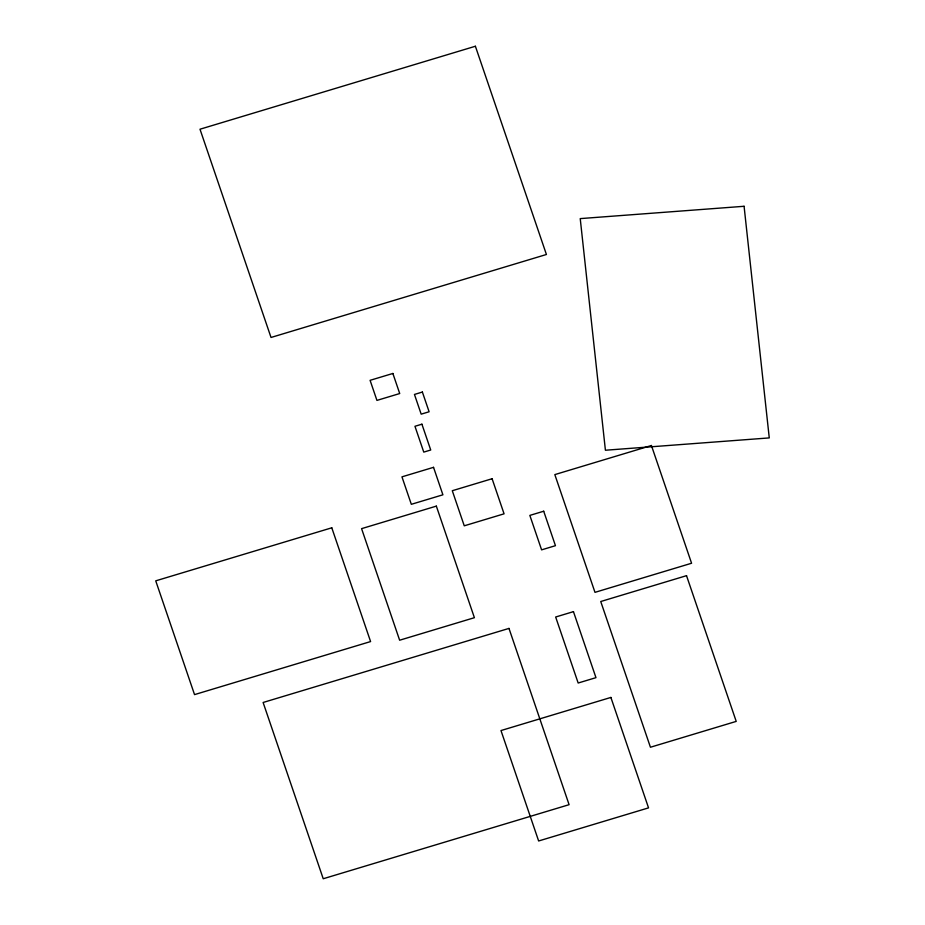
<?xml version="1.0" encoding="UTF-8"?>
<svg xmlns="http://www.w3.org/2000/svg" width="925" height="925" viewBox="0 0 925 925"><rect width="100%" height="100%" fill="white"/><g stroke="black" fill="none" stroke-linecap="round" stroke-linejoin="round"><path stroke-width="1.39" d="M475.392 46.25L199.997 129.222L271.025 337.463L546.421 254.491L475.392 46.25M392.871 373.469L370.092 380.325L376.938 400.398L399.716 393.541L392.871 373.469M422.378 392.05L414.458 394.443L421.176 414.157L429.108 411.764L422.378 392.05M421.916 424.193L414.955 426.286L423.766 452.105L430.726 450.012L421.916 424.193M433.536 467.333L401.959 476.849L411.324 504.31L442.902 494.806L433.536 467.333M492.1 478.734L452.29 490.724L464.257 525.816L504.067 513.826L492.1 478.734M331.786 527.805L155.735 580.842L194.539 694.617L370.59 641.568L331.786 527.805M436.346 506.125L361.583 528.649L399.635 640.216L474.398 617.692L436.346 506.125M651.42 445.503L554.827 474.606L594.983 592.347L691.576 563.244L651.42 445.503M543.703 511.224L529.84 515.398L541.599 549.855L555.451 545.681L543.703 511.224M508.981 628.41L263.116 702.48L323.23 878.75L569.095 804.681L508.981 628.41M686.523 575.674L600.741 601.516L650.437 747.238L736.219 721.396L686.523 575.674M573.454 611.645L555.659 617.01L578.171 683.02L595.966 677.655L573.454 611.645M610.882 697.438L500.98 730.553L538.639 840.975L648.541 807.872L610.882 697.438M744.082 206.287L580.229 218.612L605.413 450.232L769.265 437.907L744.082 206.287"/></g></svg>
